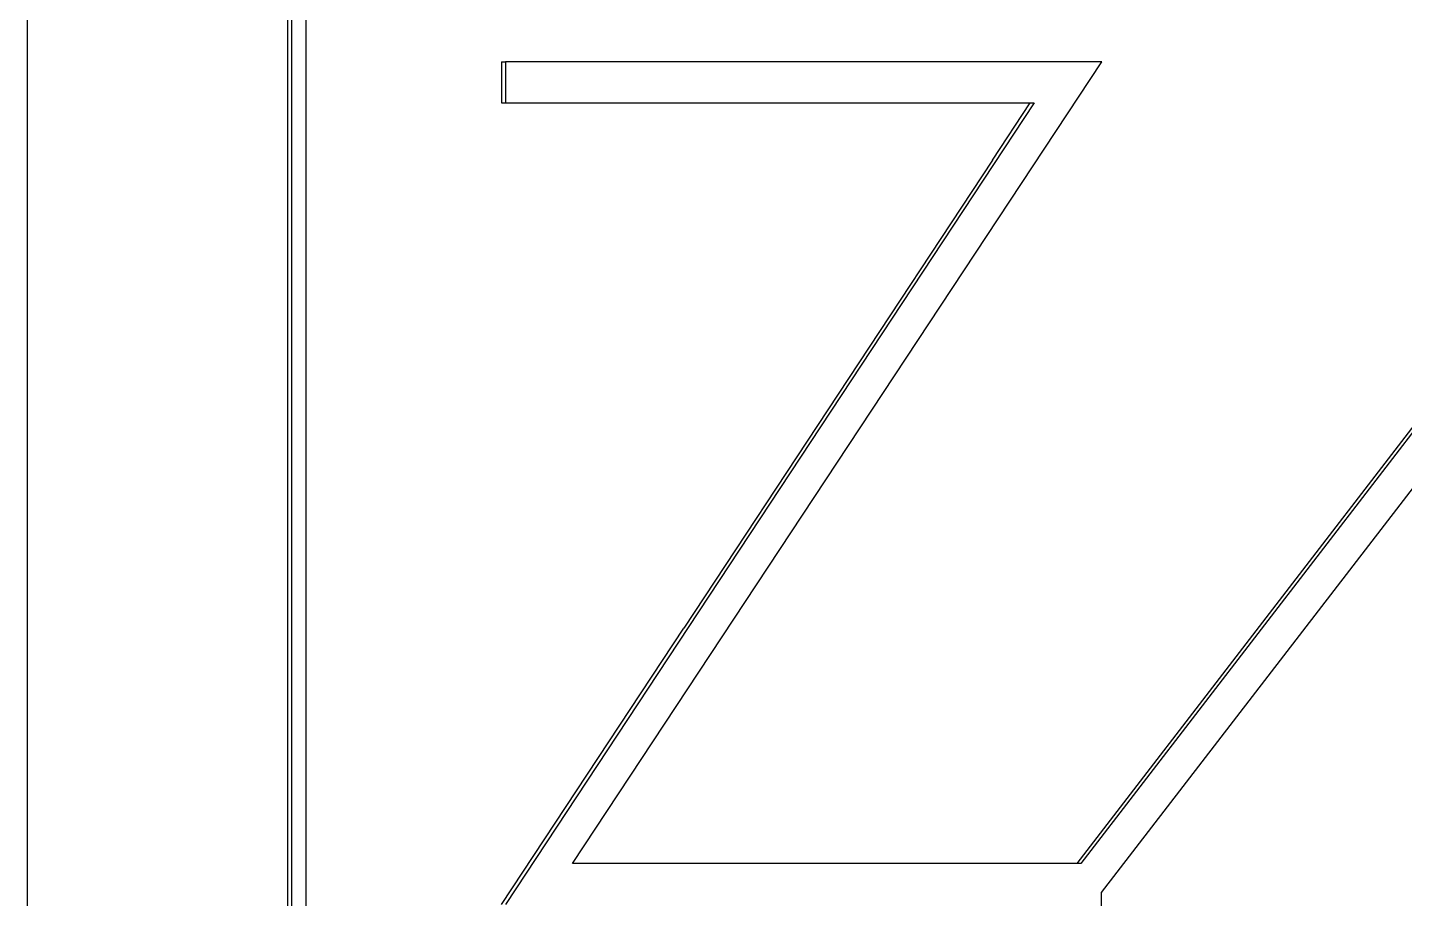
# Model space of a CAD drawing. Header units: millimetres. Extents: x -582 to 3448, y -204 to 2611.
# Drawn here: x 739.25 to 759.56, y 2032.24 to 2045.09 of the extents above; entities that cross this region are included whole.
import ezdxf

# ---------------------------------------------------------------- set-up
doc = ezdxf.new("R2010")
doc.units = ezdxf.units.MM
doc.header["$MEASUREMENT"] = 0
doc.layers.add('Domyslna', color=7, linetype='Continuous', true_color=0x000000)
doc.layers.add('Utwórz2D linie widoczne', color=7, linetype='Continuous', true_color=0x000000)

msp = doc.modelspace()

# ---------------------------------------------------------------- linework, layer by layer
at = {"layer": 'Domyslna'}
msp.add_line((739.245, 1296.736), (739.245, 2059.136), dxfattribs=at)
at = {"layer": 'Utwórz2D linie widoczne'}
for p, q in [((743.082, 2049.136), (743.082, 2015.136)), ((743.142, 2049.136), (743.142, 2015.136)), ((743.357, 2015.439), (743.357, 2048.832)), ((746.236, 2044.586), (746.296, 2044.586)), ((746.236, 2044.586), (746.237, 2043.978)), ((755.094, 2044.586), (746.296, 2044.586)), ((746.296, 2044.586), (746.297, 2043.978)), ((747.286, 2032.756), (755.094, 2044.586)), ((763.826, 2044.586), (754.728, 2032.756)), ((763.886, 2044.586), (754.788, 2032.756)), ((746.237, 2043.978), (746.297, 2043.978)), ((746.297, 2043.978), (754.099, 2043.978)), ((754.099, 2043.978), (746.297, 2032.151)), ((753.483, 2043.135), (754.039, 2043.978)), ((753.483, 2043.135), (748.926, 2036.227)), ((755.092, 2032.328), (763.46, 2043.194)), ((746.237, 2032.151), (748.926, 2036.227)), ((754.788, 2032.756), (747.286, 2032.756)), ((755.092, 2019.716), (755.092, 2032.328))]:
    msp.add_line(p, q, dxfattribs=at)

doc.saveas('drawing.dxf')
